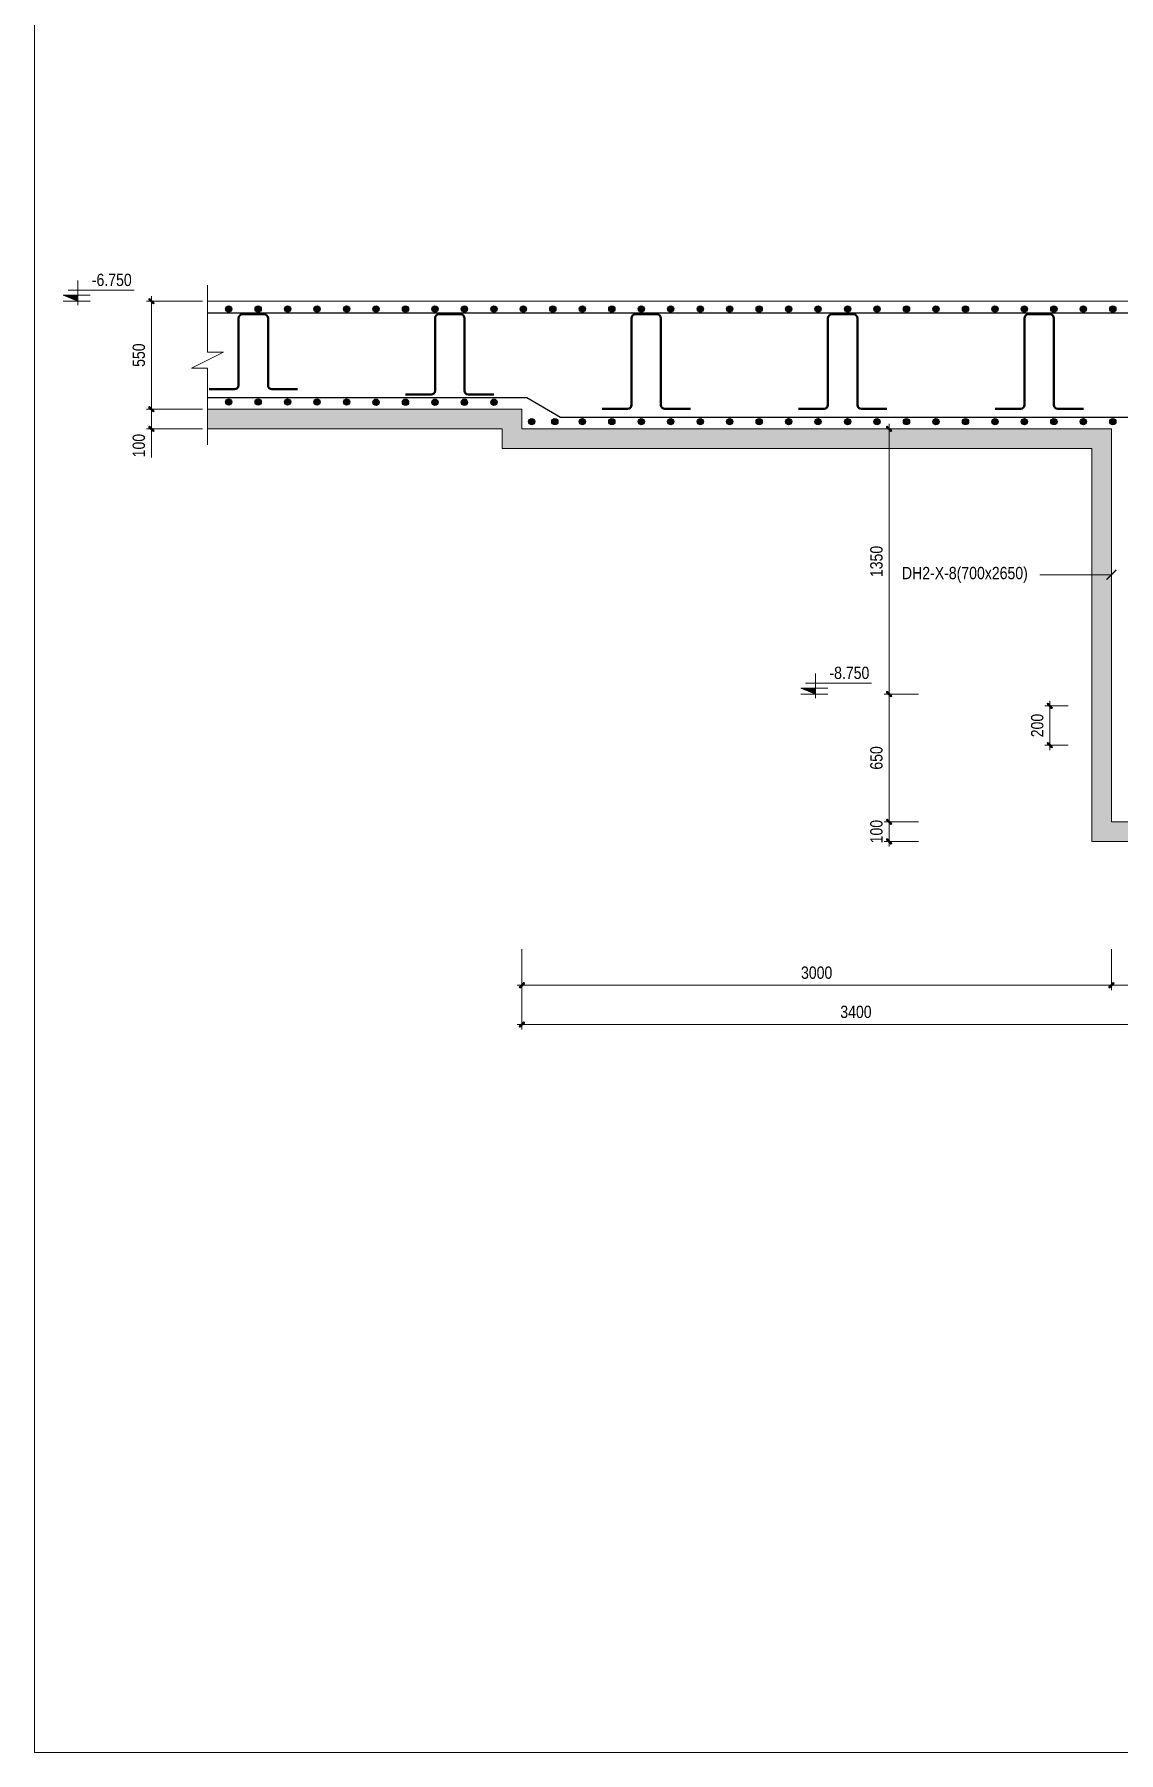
# Model space of a CAD drawing. Header units: millimetres. Extents: x 2356525 to 2927188, y -665534 to -417818.
# Drawn here: x 2575873 to 2581391, y -615468 to -606722 of the extents above; entities that cross this region are included whole.
import ezdxf
from ezdxf.enums import TextEntityAlignment as Align

# ---------------------------------------------------------------- set-up
doc = ezdxf.new("R2010")
doc.units = ezdxf.units.MM
doc.header["$LTSCALE"] = 200
doc.header["$MEASUREMENT"] = 0
doc.layers.get('0').update_dxf_attribs({"lineweight": 9})
doc.layers.get('Defpoints').update_dxf_attribs({"color": 10, "lineweight": 0})
for name, color, linetype, lineweight in [('CTHEP', 50, 'Continuous', 50), ('DBAO', 90, 'Continuous', 13), ('DGIONG', 130, 'Continuous', 13), ('HATCH', 154, 'Continuous', 9), ('KTH', 154, 'Continuous', 9), ('Start Thepsan lop duoi', 6, 'Continuous', 30), ('STICK', 1, 'Continuous', 9), ('TEXT', 7, 'Continuous', 15)]:
    doc.layers.add(name, color=color, linetype=linetype, lineweight=lineweight)
doc.styles.add('TTP-HelCon', font='')
doc.styles.get('TTP-HelCon').set_extended_font_data('VNI-Helve-Condense')
doc.dimstyles.new('TTP-25', dxfattribs={"dimscale": 25, "dimtxt": 2.5, "dimasz": 1, "dimexe": 1, "dimexo": 1, "dimgap": 0.09, "dimtad": 0, "dimdec": 4, "dimrnd": 1, "dimzin": 9, "dimdsep": 46, "dimtxsty": 'TTP-HelCon', "dimblk": 'Stick', "dimcen": 0.09, "dimdle": 1.5, "dimclrd": 256, "dimclre": 256, "dimclrt": 7, "dimadec": 0, "dimazin": 0, "dimtfac": 1, "dimtdec": 4, "dimtmove": 0, "dimatfit": 3, "dimldrblk": 'ARCHTICK', "dimfxl": 1, "dimtvp": 1, "dimtolj": 1, "dimtzin": 0, "dimarcsym": 0})

# ---------------------------------------------------------------- blocks, each defined once
blk = doc.blocks.new('CODE')
at = {"layer": 'DBAO'}
for p, q in [((-62.50000000023283, -20), (-62.50000000023283, 105)), ((-62.50000000023283, 0), (-137.5000000002328, 30)), ((-137.5000000002328, 30), (0, 30)), ((-137.5000000002328, 0), (0, 0)), ((-112.5000000002328, 55), (223.6217423970811, 55))]:
    blk.add_line(p, q, dxfattribs=at)
at = {"layer": 'HATCH', "color": 1}
blk.add_solid([(-62.50000000023283, 0), (-137.5000000002328, 30), (-62.50000000023283, 30)], dxfattribs=at)
blk = doc.blocks.new('Stick')
at = {"layer": 'STICK'}
h = blk.add_hatch(color=256, dxfattribs=at)
edge = h.paths.add_edge_path()
edge.add_line((0.3, 0.5000000000000001), (-0.5000000000000002, -0.2999999999999999))
edge.add_arc((-0.4000000000000002, -0.4), 0.1414213562373096, 135, 315)
edge.add_line((-0.3000000000000002, -0.5000000000000001), (0.5000000000000001, 0.3))
edge.add_arc((0.4000000000000001, 0.4000000000000001), 0.1414213562373095, 314.9999999999999, 494.9999999999999)
blk.add_line((1, 0), (-1, 1.224646799147353e-16), dxfattribs=at)
blk.add_lwpolyline([(0.3, 0.5000000000000001), (-0.5000000000000002, -0.3, 0.9999999999999999), (-0.3000000000000002, -0.5000000000000001), (0.5000000000000001, 0.3, 0.9999999999999999), (0.3000000000000002, 0.5000000000000002, 0.9999999999999999)], format="xyb", dxfattribs=at)
blk = doc.blocks.new('*D572')
at = {"layer": 'Defpoints', "color": 0, "transparency": 16777216}
for p in [(-4605.032853549812, 55.53593366593122), (-4890.748256745283, -494.4954321687109), (-4605.032853549812, -494.495432168711)]:
    blk.add_point(p, dxfattribs=at)
at = {"layer": 'KTH', "lineweight": -2, "transparency": 16777216}
for p, q in [((-4630.032853549812, 55.53593366593123), (-4915.748256745283, 55.53593366593132)), ((-4890.748256745283, 30.5359336659313), (-4890.748256745283, -469.4954321687109)), ((-4630.032853549812, -494.495432168711), (-4915.748256745283, -494.4954321687109))]:
    blk.add_line(p, q, dxfattribs=at)
at = {"layer": 'KTH', "lineweight": -2, "transparency": 16777216, "xscale": 25, "yscale": 25, "zscale": 25}
for p, rotation in [((-4890.748256745283, 55.5359336659313), 90), ((-4890.748256745283, -494.4954321687109), 270)]:
    blk.add_blockref('Stick', p, dxfattribs=dict(at, rotation=rotation))
at = {"layer": 'KTH', "color": 7, "transparency": 16777216, "insert": (-4954.581590078616, -219.4797492513906), "char_height": 62.5, "attachment_point": 5, "rotation": 90, "style": 'TTP-HelCon'}
blk.add_mtext('\\A1;550', dxfattribs=at)
blk = doc.blocks.new('_ArchTick')
at = {"color": 0, "linetype": 'ByBlock', "const_width": 0.15}
blk.add_lwpolyline([(-0.5, -0.5), (0.5, 0.5)], dxfattribs=at)
blk = doc.blocks.new('*D573')
at = {"layer": 'Defpoints', "color": 0, "transparency": 16777216}
for p in [(-960.6866598054767, -594.495798219461), (-1136.509067878127, -1944.495432168711), (-960.6866598054767, -1944.495432168711)]:
    blk.add_point(p, dxfattribs=at)
at = {"layer": 'KTH', "lineweight": -2, "transparency": 16777216}
for p, q in [((-985.6866598054767, -594.495798219461), (-1161.509067878127, -594.495798219461)), ((-1136.509067878127, -619.495798219461), (-1136.509067878127, -1919.495432168711)), ((-985.6866598054767, -1944.495432168711), (-1161.509067878127, -1944.495432168711))]:
    blk.add_line(p, q, dxfattribs=at)
at = {"layer": 'KTH', "lineweight": -2, "transparency": 16777216, "xscale": 25, "yscale": 25, "zscale": 25}
for p, rotation in [((-1136.509067878127, -594.495798219461), 90), ((-1136.509067878127, -1944.495432168711), 270)]:
    blk.add_blockref('Stick', p, dxfattribs=dict(at, rotation=rotation))
at = {"layer": 'KTH', "color": 7, "transparency": 16777216, "insert": (-1200.34240121146, -1269.495615194086), "char_height": 62.5, "attachment_point": 5, "rotation": 90, "style": 'TTP-HelCon'}
blk.add_mtext('\\A1;1350', dxfattribs=at)
blk = doc.blocks.new('*D574')
at = {"layer": 'Defpoints', "color": 0, "transparency": 16777216}
for p in [(-960.6866598054767, -1944.495432168711), (-1136.509067877196, -2594.495432168711), (-960.6866598054767, -2594.495432168711)]:
    blk.add_point(p, dxfattribs=at)
at = {"layer": 'KTH', "lineweight": -2, "transparency": 16777216}
for p, q in [((-985.6866598054767, -1944.495432168711), (-1161.509067877196, -1944.495432168711)), ((-1136.509067877196, -1969.495432168711), (-1136.509067877196, -2569.495432168711)), ((-985.6866598054767, -2594.495432168711), (-1161.509067877196, -2594.495432168711))]:
    blk.add_line(p, q, dxfattribs=at)
at = {"layer": 'KTH', "lineweight": -2, "transparency": 16777216, "xscale": 25, "yscale": 25, "zscale": 25}
for p, rotation in [((-1136.509067877196, -1944.495432168711), 90), ((-1136.509067877196, -2594.495432168711), 270)]:
    blk.add_blockref('Stick', p, dxfattribs=dict(at, rotation=rotation))
at = {"layer": 'KTH', "color": 7, "transparency": 16777216, "insert": (-1200.342401210529, -2269.495432168711), "char_height": 62.5, "attachment_point": 5, "rotation": 90, "style": 'TTP-HelCon'}
blk.add_mtext('\\A1;650', dxfattribs=at)
blk = doc.blocks.new('*D575')
at = {"layer": 'Defpoints', "color": 0, "transparency": 16777216}
for p in [(-960.6866598054767, -2594.495432168711), (-1136.50906787999, -2694.495432168711), (-960.6866598054767, -2694.495432168711)]:
    blk.add_point(p, dxfattribs=at)
at = {"layer": 'KTH', "lineweight": -2, "transparency": 16777216}
for p, q in [((-985.6866598054767, -2594.495432168711), (-1161.50906787999, -2594.495432168711)), ((-1136.50906787999, -2619.495432168711), (-1136.50906787999, -2669.495432168711)), ((-985.6866598054767, -2694.495432168711), (-1161.50906787999, -2694.495432168711))]:
    blk.add_line(p, q, dxfattribs=at)
at = {"layer": 'KTH', "lineweight": -2, "transparency": 16777216, "xscale": 25, "yscale": 25, "zscale": 25}
for p, rotation in [((-1136.50906787999, -2594.495432168711), 90), ((-1136.50906787999, -2694.495432168711), 270)]:
    blk.add_blockref('Stick', p, dxfattribs=dict(at, rotation=rotation))
at = {"layer": 'KTH', "color": 7, "transparency": 16777216, "insert": (-1200.342401213323, -2644.495432168711), "char_height": 62.5, "attachment_point": 5, "rotation": 90, "style": 'TTP-HelCon'}
blk.add_mtext('\\A1;100', dxfattribs=at)
blk = doc.blocks.new('*D576')
at = {"layer": 'Defpoints', "color": 0, "transparency": 16777216}
for p in [(-199.4868041295558, -2004.548892039806), (-318.063277950976, -2204.548890626524), (-199.4868041295558, -2204.548890626524)]:
    blk.add_point(p, dxfattribs=at)
at = {"layer": 'KTH', "lineweight": -2, "transparency": 16777216}
for p, q in [((-224.4868041295558, -2004.548892039806), (-343.063277950976, -2004.548892039806)), ((-318.063277950976, -2029.548892039806), (-318.063277950976, -2179.548890626524)), ((-224.4868041295558, -2204.548890626524), (-343.063277950976, -2204.548890626524))]:
    blk.add_line(p, q, dxfattribs=at)
at = {"layer": 'KTH', "lineweight": -2, "transparency": 16777216, "xscale": 25, "yscale": 25, "zscale": 25}
for p, rotation in [((-318.063277950976, -2004.548892039806), 90), ((-318.063277950976, -2204.548890626524), 270)]:
    blk.add_blockref('Stick', p, dxfattribs=dict(at, rotation=rotation))
at = {"layer": 'KTH', "color": 7, "transparency": 16777216, "insert": (-381.896611284309, -2104.548891333165), "char_height": 62.5, "attachment_point": 5, "rotation": 90, "style": 'TTP-HelCon'}
blk.add_mtext('\\A1;200', dxfattribs=at)
blk = doc.blocks.new('*D578')
at = {"layer": 'Defpoints', "color": 0, "transparency": 16777216}
for p in [(-4.846302706282586, -3217.938208069652), (695.1524288482033, -3217.938208069652), (695.1524288482033, -3426.521532247309)]:
    blk.add_point(p, dxfattribs=at)
at = {"layer": 'KTH', "lineweight": -2, "transparency": 16777216}
for p, q in [((-4.846302706282588, -3242.938208069652), (-4.8463027062826, -3451.521532247309)), ((695.1524288482033, -3242.938208069652), (695.1524288482033, -3451.521532247309)), ((20.1536972937174, -3426.521532247309), (670.1524288482033, -3426.521532247309))]:
    blk.add_line(p, q, dxfattribs=at)
at = {"layer": 'KTH', "lineweight": -2, "transparency": 16777216, "xscale": 25, "yscale": 25, "zscale": 25, "rotation": 180}
blk.add_blockref('Stick', (-4.846302706282598, -3426.521532247309), dxfattribs=at)
at = {"layer": 'KTH', "lineweight": -2, "transparency": 16777216, "xscale": 25, "yscale": 25, "zscale": 25}
blk.add_blockref('Stick', (695.1524288482033, -3426.521532247309), dxfattribs=at)
at = {"layer": 'KTH', "color": 7, "transparency": 16777216, "insert": (345.1530630709603, -3362.688198913975), "char_height": 62.5, "attachment_point": 5, "style": 'TTP-HelCon'}
blk.add_mtext('\\A1;700', dxfattribs=at)
blk = doc.blocks.new('*D583')
at = {"layer": 'Defpoints', "color": 0, "transparency": 16777216}
for p in [(-3004.84630270116, -3217.938208043459), (-4.846302706282586, -3217.938208069652), (-3004.84630270116, -3426.521532221115)]:
    blk.add_point(p, dxfattribs=at)
at = {"layer": 'KTH', "lineweight": -2, "transparency": 16777216}
for p, q in [((-3004.84630270116, -3242.938208043459), (-3004.84630270116, -3451.521532221115)), ((-4.846302706282588, -3242.938208069652), (-4.8463027062826, -3451.521532221115)), ((-29.8463027062826, -3426.521532221115), (-2979.84630270116, -3426.521532221115))]:
    blk.add_line(p, q, dxfattribs=at)
at = {"layer": 'KTH', "lineweight": -2, "transparency": 16777216, "xscale": 25, "yscale": 25, "zscale": 25, "rotation": 180}
blk.add_blockref('Stick', (-3004.84630270116, -3426.521532221115), dxfattribs=at)
at = {"layer": 'KTH', "lineweight": -2, "transparency": 16777216, "xscale": 25, "yscale": 25, "zscale": 25}
blk.add_blockref('Stick', (-4.846302706282598, -3426.521532221115), dxfattribs=at)
at = {"layer": 'KTH', "color": 7, "transparency": 16777216, "insert": (-1504.846302703721, -3362.688198887782), "char_height": 62.5, "attachment_point": 5, "style": 'TTP-HelCon'}
blk.add_mtext('\\A1;3000', dxfattribs=at)
blk = doc.blocks.new('*D594')
at = {"layer": 'Defpoints', "color": 0, "transparency": 16777216}
for p in [(-3004.84630270116, -3217.938208043459), (395.1526076197624, -3217.938208069652), (-3004.84630270116, -3626.021532221115)]:
    blk.add_point(p, dxfattribs=at)
at = {"layer": 'KTH', "lineweight": -2, "transparency": 16777216}
for p, q in [((-3004.84630270116, -3242.938208043459), (-3004.84630270116, -3651.021532221115)), ((395.1526076197624, -3242.938208069652), (395.1526076197624, -3651.021532221115)), ((370.1526076197624, -3626.021532221115), (-2979.84630270116, -3626.021532221115))]:
    blk.add_line(p, q, dxfattribs=at)
at = {"layer": 'KTH', "lineweight": -2, "transparency": 16777216, "xscale": 25, "yscale": 25, "zscale": 25, "rotation": 180}
blk.add_blockref('Stick', (-3004.84630270116, -3626.021532221115), dxfattribs=at)
at = {"layer": 'KTH', "lineweight": -2, "transparency": 16777216, "xscale": 25, "yscale": 25, "zscale": 25}
blk.add_blockref('Stick', (395.1526076197624, -3626.021532221115), dxfattribs=at)
at = {"layer": 'KTH', "color": 7, "transparency": 16777216, "insert": (-1304.846847540699, -3562.188198887782), "char_height": 62.5, "attachment_point": 5, "style": 'TTP-HelCon'}
blk.add_mtext('\\A1;3400', dxfattribs=at)
blk = doc.blocks.new('*D595')
at = {"layer": 'Defpoints', "color": 0, "transparency": 16777216}
for p in [(-4605.032841674518, -494.495432168711), (-4890.748256745283, -594.4956991524667), (-4605.032853549812, -594.4956991524668)]:
    blk.add_point(p, dxfattribs=at)
at = {"layer": 'KTH', "lineweight": -2, "transparency": 16777216}
for p, q in [((-4630.032841674518, -494.495432168711), (-4915.748256745283, -494.4954321687109)), ((-4890.748256745283, -519.4954321687109), (-4890.748256745283, -569.4956991524667)), ((-4630.032853549812, -594.4956991524668), (-4915.748256745283, -594.4956991524667)), ((-4890.748256745283, -594.4956991524667), (-4890.748256745283, -740.1623658191334))]:
    blk.add_line(p, q, dxfattribs=at)
at = {"layer": 'KTH', "lineweight": -2, "transparency": 16777216, "xscale": 25, "yscale": 25, "zscale": 25}
for p, rotation in [((-4890.748256745283, -494.4954321687109), 90), ((-4890.748256745283, -594.4956991524667), 270)]:
    blk.add_blockref('Stick', p, dxfattribs=dict(at, rotation=rotation))
at = {"layer": 'KTH', "color": 7, "transparency": 16777216, "insert": (-4954.581590078616, -679.8290324858009), "char_height": 62.5, "attachment_point": 5, "rotation": 90, "style": 'TTP-HelCon'}
blk.add_mtext('\\A1;100', dxfattribs=at)
blk = doc.blocks.new('SFDDGHFH')
at = {"layer": 'HATCH'}
h = blk.add_hatch(dxfattribs=at)
h.set_pattern_fill('AR-CONC', color=256, scale=25)
h.set_pattern_definition([(49.99999999999999, (-2581359.034669681, 608135.6182187875), (179.3150456501884, -15.68803374564878), [18.75, -206.25]), (355, (-2581359.034669681, 608135.6182187875), (-34.68783340325, 188.048033425003), [15, -165]), (100.45144446, (-2581344.091749431, 608134.3108827875), (144.627211681778, 172.3599977421574), [15.93504799999999, -175.2855279999999]), (46.18420000000002, (-2581359.034669681, 608185.6182187875), (266.8103326678931, -41.37982019826914), [28.12499999999999, -309.3749999999999]), (96.63563549, (-2581336.800483431, 608182.1698920375), (233.6654864185571, 243.5296501936376), [23.9025855, -262.92844]), (351.1841639899999, (-2581359.034669681, 608185.6182187875), (233.6654862636933, 243.5296500674975), [22.5, -247.50000025]), (21, (-2581334.034669681, 608173.1182187875), (149.2267630296154, -100.6547226663347), [18.75, -206.25]), (326.0000000000001, (-2581334.034669681, 608173.1182187875), (60.82883298039543, 181.2875112617133), [15, -165]), (71.45144474, (-2581321.599106181, 608164.7303252874), (210.0555941824928, 80.63278820158845), [15.9350475, -175.285528]), (37.50000000000001, (-2581359.034669681, 608135.6182187875), (3.039963829322667, 83.22346345782788), [0, -163, 0, -167.5, 0, -165.625]), (7.499999999999999, (-2581359.034669681, 608135.6182187875), (65.76738436053715, 98.60292797059006), [0, -95.5, 0, -159.25, 0, -63.125]), (327.5, (-2581414.784669681, 608135.6182187875), (133.4556090431022, -5.638717933594939), [0, -62.5, 0, -195, 0, -258.75]), (317.5, (-2581439.784669681, 608135.6182187875), (145.7965423355966, 25.02624558307943), [0, -81.25, 0, -129.5, 0, -183.75])])
h.paths.add_polyline_path([(11765.42711989908, -594.4910563157173), (11823.29939769162, -594.4884590060683), (11823.29939631606, -494.4884590471629), (11665.41192923859, -494.490235686535), (11665.42711989908, -1844.463082815986), (10965.42711989908, -1844.463082815986), (10965.42711989908, -1944.463082815986), (11765.42711989908, -1944.463082815986)])
h.paths.add_polyline_path([(8895.43285776442, -694.496654359391), (10863.691190382, -694.4913015478523), (10863.69091971684, -1944.464381476631), (10965.42712058639, -1944.461784155341), (10966.29535497772, -594.4896176230395), (10764.55888481997, -594.4924856097205), (10763.69091971824, -594.4915735049872), (8795.427119900472, -594.4969263313105), (8795.427119894419, -2594.550750015303), (-4.846302706282586, -2594.550750015303), (-4.846302699763328, -594.4957932193065), (-832.953382272739, -594.4957986902446), (-3004.846302701626, -594.495717628859), (-3004.846302700695, -494.4954336872324), (-4605.032853549812, -494.4954431317747), (-4605.032882619649, -594.4954431317747), (-3104.84630270116, -594.4954350445187), (-3104.846302702092, -694.4957149985712), (-104.8524655895308, -694.4958179034293), (-104.9757267418317, -2694.550750015303), (8895.547589818947, -2694.05726374127)])
at = {"layer": 'Start Thepsan lop duoi'}
h = blk.add_hatch(color=256, dxfattribs=at)
h.dxf.hatch_style = 1
h.paths.add_polyline_path([(-4481.538832585793, 15.71282502030954, 1), (-4513.373632586095, 15.71282502030954, 1)])
h = blk.add_hatch(color=256, dxfattribs=at)
h.dxf.hatch_style = 1
h.paths.add_polyline_path([(-4331.538832585793, 15.71282502030954, 1), (-4363.373632586095, 15.71282502030954, 1)])
h = blk.add_hatch(color=256, dxfattribs=at)
h.dxf.hatch_style = 1
h.paths.add_polyline_path([(-4181.538832585793, 15.71282502030954, 1), (-4213.373632586095, 15.71282502030954, 1)])
h = blk.add_hatch(color=256, dxfattribs=at)
h.dxf.hatch_style = 1
h.paths.add_polyline_path([(-4031.538832585793, 15.71282502030954, 1), (-4063.373632586095, 15.71282502030954, 1)])
h = blk.add_hatch(color=256, dxfattribs=at)
h.dxf.hatch_style = 1
h.paths.add_polyline_path([(-3881.538832585793, 15.71282502030954, 1), (-3913.373632586095, 15.71282502030954, 1)])
h = blk.add_hatch(color=256, dxfattribs=at)
h.dxf.hatch_style = 1
h.paths.add_polyline_path([(-3731.538832585793, 15.71282502030954, 1), (-3763.373632586095, 15.71282502030954, 1)])
h = blk.add_hatch(color=256, dxfattribs=at)
h.dxf.hatch_style = 1
h.paths.add_polyline_path([(-3581.538832585793, 15.71282502030954, 1), (-3613.373632586095, 15.71282502030954, 1)])
h = blk.add_hatch(color=256, dxfattribs=at)
h.dxf.hatch_style = 1
h.paths.add_polyline_path([(-3431.538832585793, 15.71282502030954, 1), (-3463.373632586095, 15.71282502030954, 1)])
h = blk.add_hatch(color=256, dxfattribs=at)
h.dxf.hatch_style = 1
h.paths.add_polyline_path([(-3281.538832585793, 15.71282502030954, 1), (-3313.373632586095, 15.71282502030954, 1)])
h = blk.add_hatch(color=256, dxfattribs=at)
h.dxf.hatch_style = 1
h.paths.add_polyline_path([(-3131.538832585793, 15.71282502030954, 1), (-3163.373632586095, 15.71282502030954, 1)])
h = blk.add_hatch(color=256, dxfattribs=at)
h.dxf.hatch_style = 1
h.paths.add_polyline_path([(-2981.538832585793, 15.71282502030954, 1), (-3013.373632586095, 15.71282502030954, 1)])
h = blk.add_hatch(color=256, dxfattribs=at)
h.dxf.hatch_style = 1
h.paths.add_polyline_path([(-2831.538832585793, 15.71282502030954, 1), (-2863.373632586095, 15.71282502030954, 1)])
h = blk.add_hatch(color=256, dxfattribs=at)
h.dxf.hatch_style = 1
h.paths.add_polyline_path([(-2681.538832585793, 15.71282502030954, 1), (-2713.373632586095, 15.71282502030954, 1)])
h = blk.add_hatch(color=256, dxfattribs=at)
h.dxf.hatch_style = 1
h.paths.add_polyline_path([(-2531.538832585793, 15.71282502030954, 1), (-2563.373632586095, 15.71282502030954, 1)])
h = blk.add_hatch(color=256, dxfattribs=at)
h.dxf.hatch_style = 1
h.paths.add_polyline_path([(-2381.538832585793, 15.71282502030954, 1), (-2413.373632586095, 15.71282502030954, 1)])
h = blk.add_hatch(color=256, dxfattribs=at)
h.dxf.hatch_style = 1
h.paths.add_polyline_path([(-2231.538832585793, 15.71282502030954, 1), (-2263.373632586095, 15.71282502030954, 1)])
h = blk.add_hatch(color=256, dxfattribs=at)
h.dxf.hatch_style = 1
h.paths.add_polyline_path([(-2081.538832585793, 15.71282502030954, 1), (-2113.373632586095, 15.71282502030954, 1)])
h = blk.add_hatch(color=256, dxfattribs=at)
h.dxf.hatch_style = 1
h.paths.add_polyline_path([(-1931.538832585793, 15.71282502030954, 1), (-1963.373632586095, 15.71282502030954, 1)])
h = blk.add_hatch(color=256, dxfattribs=at)
h.dxf.hatch_style = 1
h.paths.add_polyline_path([(-1781.538832585793, 15.71282502030954, 1), (-1813.373632586095, 15.71282502030954, 1)])
h = blk.add_hatch(color=256, dxfattribs=at)
h.dxf.hatch_style = 1
h.paths.add_polyline_path([(-1631.538832585793, 15.71282502030954, 1), (-1663.373632586095, 15.71282502030954, 1)])
h = blk.add_hatch(color=256, dxfattribs=at)
h.dxf.hatch_style = 1
h.paths.add_polyline_path([(-1481.538832585793, 15.71282502030954, 1), (-1513.373632586095, 15.71282502030954, 1)])
h = blk.add_hatch(color=256, dxfattribs=at)
h.dxf.hatch_style = 1
h.paths.add_polyline_path([(-1331.538832585793, 15.71282502030954, 1), (-1363.373632586095, 15.71282502030954, 1)])
h = blk.add_hatch(color=256, dxfattribs=at)
h.dxf.hatch_style = 1
h.paths.add_polyline_path([(-1181.538832585793, 15.71282502030954, 1), (-1213.373632586095, 15.71282502030954, 1)])
h = blk.add_hatch(color=256, dxfattribs=at)
h.dxf.hatch_style = 1
h.paths.add_polyline_path([(-1031.538832585793, 15.71282502030954, 1), (-1063.373632586095, 15.71282502030954, 1)])
h = blk.add_hatch(color=256, dxfattribs=at)
h.dxf.hatch_style = 1
h.paths.add_polyline_path([(-881.538832585793, 15.71282502030954, 1), (-913.3736325860955, 15.71282502030954, 1)])
h = blk.add_hatch(color=256, dxfattribs=at)
h.dxf.hatch_style = 1
h.paths.add_polyline_path([(-731.538832585793, 15.71282502030954, 1), (-763.3736325860955, 15.71282502030954, 1)])
h = blk.add_hatch(color=256, dxfattribs=at)
h.dxf.hatch_style = 1
h.paths.add_polyline_path([(-581.538832585793, 15.71282502030954, 1), (-613.3736325860955, 15.71282502030954, 1)])
h = blk.add_hatch(color=256, dxfattribs=at)
h.dxf.hatch_style = 1
h.paths.add_polyline_path([(-431.538832585793, 15.71282502030954, 1), (-463.3736325860955, 15.71282502030954, 1)])
h = blk.add_hatch(color=256, dxfattribs=at)
h.dxf.hatch_style = 1
h.paths.add_polyline_path([(-281.538832585793, 15.71282502030954, 1), (-313.3736325860955, 15.71282502030954, 1)])
h = blk.add_hatch(color=256, dxfattribs=at)
h.dxf.hatch_style = 1
h.paths.add_polyline_path([(-131.538832585793, 15.71282502030954, 1), (-163.3736325860955, 15.71282502030954, 1)])
h = blk.add_hatch(color=256, dxfattribs=at)
h.dxf.hatch_style = 1
h.paths.add_polyline_path([(18.46116741420701, 15.71282502030954, 1), (-13.37363258609548, 15.71282502030954, 1)])
h = blk.add_hatch(color=256, dxfattribs=at)
h.dxf.hatch_style = 1
h.paths.add_polyline_path([(-4481.538832310122, -457.6627402352169, 1), (-4513.373632311355, -457.6627402352169, 1)])
h = blk.add_hatch(color=256, dxfattribs=at)
h.dxf.hatch_style = 1
h.paths.add_polyline_path([(-4331.538832310122, -457.6627402352169, 1), (-4363.373632311355, -457.6627402352169, 1)])
h = blk.add_hatch(color=256, dxfattribs=at)
h.dxf.hatch_style = 1
h.paths.add_polyline_path([(-4181.538832310122, -457.6627402352169, 1), (-4213.373632311355, -457.6627402352169, 1)])
h = blk.add_hatch(color=256, dxfattribs=at)
h.dxf.hatch_style = 1
h.paths.add_polyline_path([(-4031.538832310122, -457.6627402352169, 1), (-4063.373632311355, -457.6627402352169, 1)])
h = blk.add_hatch(color=256, dxfattribs=at)
h.dxf.hatch_style = 1
h.paths.add_polyline_path([(-3881.538832310122, -457.6627402352169, 1), (-3913.373632311355, -457.6627402352169, 1)])
h = blk.add_hatch(color=256, dxfattribs=at)
h.dxf.hatch_style = 1
h.paths.add_polyline_path([(-3731.538832310122, -458.9501777082914, 1), (-3763.373632311355, -458.9501777082914, 1)])
h = blk.add_hatch(color=256, dxfattribs=at)
h.dxf.hatch_style = 1
h.paths.add_polyline_path([(-3581.538832310122, -458.9501777082914, 1), (-3613.373632311355, -458.9501777082914, 1)])
h = blk.add_hatch(color=256, dxfattribs=at)
h.dxf.hatch_style = 1
h.paths.add_polyline_path([(-3431.538832310122, -458.9501777082914, 1), (-3463.373632311355, -458.9501777082914, 1)])
h = blk.add_hatch(color=256, dxfattribs=at)
h.dxf.hatch_style = 1
h.paths.add_polyline_path([(-3281.538832310122, -458.9501777082914, 1), (-3313.373632311355, -458.9501777082914, 1)])
h = blk.add_hatch(color=256, dxfattribs=at)
h.dxf.hatch_style = 1
h.paths.add_polyline_path([(-3131.538832310122, -458.9501777082914, 1), (-3163.373632311355, -458.9501777082914, 1)])
h = blk.add_hatch(color=256, dxfattribs=at)
h.dxf.hatch_style = 1
h.paths.add_polyline_path([(-2939.275894923136, -557.6627402352169, 1), (-2971.110694924369, -557.6627402352169, 1)])
h = blk.add_hatch(color=256, dxfattribs=at)
h.dxf.hatch_style = 1
h.paths.add_polyline_path([(-2821.663668732625, -557.6627402352169, 1), (-2853.498468733858, -557.6627402352169, 1)])
h = blk.add_hatch(color=256, dxfattribs=at)
h.dxf.hatch_style = 1
h.paths.add_polyline_path([(-2681.538832310122, -557.6627402352169, 1), (-2713.373632311355, -557.6627402352169, 1)])
h = blk.add_hatch(color=256, dxfattribs=at)
h.dxf.hatch_style = 1
h.paths.add_polyline_path([(-2531.538832310122, -557.6627402352169, 1), (-2563.373632311355, -557.6627402352169, 1)])
h = blk.add_hatch(color=256, dxfattribs=at)
h.dxf.hatch_style = 1
h.paths.add_polyline_path([(-2381.538832310122, -557.6627402352169, 1), (-2413.373632311355, -557.6627402352169, 1)])
h = blk.add_hatch(color=256, dxfattribs=at)
h.dxf.hatch_style = 1
h.paths.add_polyline_path([(-2231.538832310122, -557.6627402352169, 1), (-2263.373632311355, -557.6627402352169, 1)])
h = blk.add_hatch(color=256, dxfattribs=at)
h.dxf.hatch_style = 1
h.paths.add_polyline_path([(-2081.538832310122, -557.6627402352169, 1), (-2113.373632311355, -557.6627402352169, 1)])
h = blk.add_hatch(color=256, dxfattribs=at)
h.dxf.hatch_style = 1
h.paths.add_polyline_path([(-2081.537742193323, -557.6627639845246, 1), (-2113.372542194556, -557.6627639845246, 1)])
h = blk.add_hatch(color=256, dxfattribs=at)
h.dxf.hatch_style = 1
h.paths.add_polyline_path([(-1931.538832310122, -557.6627402352169, 1), (-1963.373632311355, -557.6627402352169, 1)])
h = blk.add_hatch(color=256, dxfattribs=at)
h.dxf.hatch_style = 1
h.paths.add_polyline_path([(-1931.537742193323, -557.6627639845246, 1), (-1963.372542194556, -557.6627639845246, 1)])
h = blk.add_hatch(color=256, dxfattribs=at)
h.dxf.hatch_style = 1
h.paths.add_polyline_path([(-1781.538832310122, -557.6627402352169, 1), (-1813.373632311355, -557.6627402352169, 1)])
h = blk.add_hatch(color=256, dxfattribs=at)
h.dxf.hatch_style = 1
h.paths.add_polyline_path([(-1631.538832310122, -557.6627402352169, 1), (-1663.373632311355, -557.6627402352169, 1)])
h = blk.add_hatch(color=256, dxfattribs=at)
h.dxf.hatch_style = 1
h.paths.add_polyline_path([(-1481.538832310122, -557.6627402352169, 1), (-1513.373632311355, -557.6627402352169, 1)])
h = blk.add_hatch(color=256, dxfattribs=at)
h.dxf.hatch_style = 1
h.paths.add_polyline_path([(-1331.538832310122, -557.6627402352169, 1), (-1363.373632311355, -557.6627402352169, 1)])
h = blk.add_hatch(color=256, dxfattribs=at)
h.dxf.hatch_style = 1
h.paths.add_polyline_path([(-1181.538832310122, -557.6627402352169, 1), (-1213.373632311355, -557.6627402352169, 1)])
h = blk.add_hatch(color=256, dxfattribs=at)
h.dxf.hatch_style = 1
h.paths.add_polyline_path([(-1031.538832310122, -557.6627402352169, 1), (-1063.373632311355, -557.6627402352169, 1)])
h = blk.add_hatch(color=256, dxfattribs=at)
h.dxf.hatch_style = 1
h.paths.add_polyline_path([(-881.5388323101215, -557.6627402352169, 1), (-913.3736323113553, -557.6627402352169, 1)])
h = blk.add_hatch(color=256, dxfattribs=at)
h.dxf.hatch_style = 1
h.paths.add_polyline_path([(-731.5388323101215, -557.6627402352169, 1), (-763.3736323113553, -557.6627402352169, 1)])
h = blk.add_hatch(color=256, dxfattribs=at)
h.dxf.hatch_style = 1
h.paths.add_polyline_path([(-581.5388323101215, -557.6627402352169, 1), (-613.3736323113553, -557.6627402352169, 1)])
h = blk.add_hatch(color=256, dxfattribs=at)
h.dxf.hatch_style = 1
h.paths.add_polyline_path([(-431.5388323101215, -557.6627402352169, 1), (-463.3736323113553, -557.6627402352169, 1)])
h = blk.add_hatch(color=256, dxfattribs=at)
h.dxf.hatch_style = 1
h.paths.add_polyline_path([(-281.5388323101215, -557.6627402352169, 1), (-313.3736323113553, -557.6627402352169, 1)])
h = blk.add_hatch(color=256, dxfattribs=at)
h.dxf.hatch_style = 1
h.paths.add_polyline_path([(-131.5388323101215, -557.6627402352169, 1), (-163.3736323113553, -557.6627402352169, 1)])
h = blk.add_hatch(color=256, dxfattribs=at)
h.dxf.hatch_style = 1
h.paths.add_polyline_path([(18.46116768987849, -557.6627402352169, 1), (-13.37363231135532, -557.6627402352169, 1)])
at = {"layer": 'CTHEP'}
for points in [[(-4597.081528522074, -393.0528991408646), (-4467.250855893828, -393.0528991408646, 0.4142135623730701), (-4447.250855893828, -373.0528991408646), (-4447.250855893828, -31.34454953344539, -0.4142135623730951), (-4427.250855893828, -11.34454953344539), (-4317.250855893828, -11.34454953344539, -0.4142135623730951), (-4297.250855893828, -31.34454953344539), (-4297.250855893828, -373.0528991408646, 0.4142135623730702), (-4277.250855893828, -393.0528991408646), (-4147.428976548836, -393.0528991408646)], [(-3597.081528522074, -420.3215215803357), (-3467.250855893828, -420.3215215803357, 0.4142135623730701), (-3447.250855893828, -400.3215215803357), (-3447.250855893828, -31.34454953344539, -0.4142135623730951), (-3427.250855893828, -11.34454953344539), (-3317.250855893828, -11.34454953344539, -0.4142135623730951), (-3297.250855893828, -31.34454953344539), (-3297.250855893828, -400.3215215803357, 0.4142135623730702), (-3277.250855893828, -420.3215215803357), (-3147.428976548836, -420.3215215803357)], [(-2597.081528522074, -493.0528991408646), (-2467.250855893828, -493.0528991408646, 0.4142135623730701), (-2447.250855893828, -473.0528991408646), (-2447.250855893828, -31.34454953344539, -0.4142135623730951), (-2427.250855893828, -11.34454953344539), (-2317.250855893828, -11.34454953344539, -0.4142135623730951), (-2297.250855893828, -31.34454953344539), (-2297.250855893828, -473.0528991408646, 0.4142135623730702), (-2277.250855893828, -493.0528991408646), (-2147.428976548836, -493.0528991408646)], [(-1597.081528522074, -493.0528991408646), (-1467.250855893828, -493.0528991408646, 0.4142135623730701), (-1447.250855893828, -473.0528991408646), (-1447.250855893828, -31.34454953344539, -0.4142135623730951), (-1427.250855893828, -11.34454953344539), (-1317.250855893828, -11.34454953344539, -0.4142135623730951), (-1297.250855893828, -31.34454953344539), (-1297.250855893828, -473.0528991408646, 0.4142135623730702), (-1277.250855893828, -493.0528991408646), (-1147.428976548836, -493.0528991408646)], [(-597.0815285220742, -493.0528991408646), (-467.250855893828, -493.0528991408646, 0.4142135623730701), (-447.250855893828, -473.0528991408646), (-447.250855893828, -31.34454953344539, -0.4142135623730951), (-427.250855893828, -11.34454953344539), (-317.250855893828, -11.34454953344539, -0.4142135623730951), (-297.250855893828, -31.34454953344539), (-297.250855893828, -473.0528991408646, 0.4142135623730702), (-277.250855893828, -493.0528991408646), (-147.4289765488356, -493.0528991408646)]]:
    blk.add_lwpolyline(points, format="xyb", dxfattribs=at)
at = {"layer": 'DBAO'}
for p, q in [((-4605.032693656627, 55.53601535595953), (-263.8825674331747, 55.53565532108769)), ((-263.8825674331747, 55.53565532108769), (395.1527779581957, 55.53529615700245)), ((-3004.846302700229, -494.4954574365402), (-4605.032853549812, -494.4954431317747)), ((-3004.84630270116, -594.4957413781667), (-3004.846302700229, -494.4954574365402)), ((-3104.84630270116, -594.4954587854445), (-4605.032852200791, -594.4954431317747)), ((-3104.846302702092, -694.495738739497), (-3104.84630270116, -594.4954587854445)), ((-3004.84630270116, -594.4957413781667), (-832.953382272739, -594.4957986902446)), ((-832.953382272739, -594.4957986902446), (-4.846302699763328, -594.4957932193065)), ((-4.846302706282586, -2594.550750015303), (-4.846302699763328, -594.4957932193065)), ((-3104.846302702092, -694.495738739497), (-104.8524655895308, -694.4958179034293)), ((-104.8524655895308, -694.4958179034293), (-104.9757267418317, -2694.550750015303)), ((-4.846302706282586, -2594.550750015303), (8795.427119894419, -2594.550750015303)), ((-104.9757267418317, -2694.550750015303), (8895.547589818481, -2694.05726374127))]:
    blk.add_line(p, q, dxfattribs=at)
at = {"layer": 'KTH'}
blk.add_lwpolyline([(-4605.032670035958, 136.7899796692654), (-4605.032769241836, -204.4766704472713), (-4523.77880492853, -204.4766940679401), (-4686.286757175811, -285.7306111403741), (-4605.032792862039, -285.7306347610429), (-4605.032906240318, -675.7496634656563)], dxfattribs=at)
at = {"layer": 'Start Thepsan lop duoi'}
for points in [[(626.1584416111, -204.9245342495851), (626.1584416111, -29.92453433200717, 0.4142135625988557), (601.1584415915422, -4.92453433200717), (-4605.032702078577, -4.924535701051354)], [(-4605.03283610614, -434.4897621674463), (-2979.99911073735, -434.4897857418982), (-2809.136291591451, -534.4897852173308), (634.1996014714241, -534.4897609036416, 0.4142135621848781), (659.199601455126, -509.4897609036416), (659.199601455126, -104.9245343660004)]]:
    blk.add_lwpolyline(points, format="xyb", dxfattribs=at)
for centre in [(-4497.45623258641, 15.71282501984388), (-4347.45623258641, 15.71282501984388), (-4197.45623258641, 15.71282501984388), (-4047.45623258641, 15.71282501984388), (-3897.45623258641, 15.71282501984388), (-3747.45623258641, 15.71282501984388), (-3597.45623258641, 15.71282501984388), (-3447.45623258641, 15.71282501984388), (-3297.45623258641, 15.71282501984388), (-3147.45623258641, 15.71282501984388), (-2997.45623258641, 15.71282501984388), (-2847.45623258641, 15.71282501984388), (-2697.45623258641, 15.71282501984388), (-2547.45623258641, 15.71282501984388), (-2397.45623258641, 15.71282501984388), (-2247.45623258641, 15.71282501984388), (-2097.45623258641, 15.71282501984388), (-1947.45623258641, 15.71282501984388), (-1797.45623258641, 15.71282501984388), (-1647.45623258641, 15.71282501984388), (-1497.45623258641, 15.71282501984388), (-1347.45623258641, 15.71282501984388), (-1197.45623258641, 15.71282501984388), (-1047.45623258641, 15.71282501984388), (-897.4562325864099, 15.71282501984388), (-747.4562325864099, 15.71282501984388), (-597.4562325864099, 15.71282501984388), (-447.4562325864099, 15.71282501984388), (-297.4562325864099, 15.71282501984388), (-147.4562325864099, 15.71282501984388), (2.543767413590103, 15.71282501984388), (-4497.456232310738, -457.6627402356826), (-4347.456232310738, -457.6627402356826), (-4197.456232310738, -457.6627402356826), (-4047.456232310738, -457.6627402356826), (-3897.456232310738, -457.6627402356826), (-3747.456232310738, -458.9501777087571), (-3597.456232310738, -458.9501777087571), (-3447.456232310738, -458.9501777087571), (-3297.456232310738, -458.9501777087571), (-3147.456232310738, -458.9501777087571), (-2955.193294923753, -557.6627402356826), (-2837.581068733241, -557.6627402356826), (-2697.456232310738, -557.6627402356826), (-2547.456232310738, -557.6627402356826), (-2397.456232310738, -557.6627402356826), (-2247.456232310738, -557.6627402356826), (-2097.456232310738, -557.6627402356826), (-2097.45514219394, -557.6627639849903), (-1947.456232310738, -557.6627402356826), (-1947.45514219394, -557.6627639849903), (-1797.456232310738, -557.6627402356826), (-1647.456232310738, -557.6627402356826), (-1497.456232310738, -557.6627402356826), (-1347.456232310738, -557.6627402356826), (-1197.456232310738, -557.6627402356826), (-1047.456232310738, -557.6627402356826), (-897.4562323107384, -557.6627402356826), (-747.4562323107384, -557.6627402356826), (-597.4562323107384, -557.6627402356826), (-447.4562323107384, -557.6627402356826), (-297.4562323107384, -557.6627402356826), (-147.4562323107384, -557.6627402356826), (2.543767689261585, -557.6627402356826)]:
    blk.add_circle(centre, 15.91740000005811, dxfattribs=at)
at = {"layer": 'KTH', "linetype": 'Continuous'}
for p in [(-5202.74308468448, 55.5317792352289), (-1448.505245226435, -1944.548890626524)]:
    blk.add_blockref('CODE', p, dxfattribs=at)
at = {"layer": 'TEXT', "style": 'TTP-HelCon'}
for s, p in [('-6.750', (-4990.971736916807, 132.5267722383142)), ('-8.750', (-1236.733897458762, -1867.553897623438))]:
    blk.add_text(s, height=62.5, dxfattribs=at).set_placement(p, align=Align.RIGHT)
blk.add_text('DH2-X-8(700x2650)', height=62.5, dxfattribs=at).set_placement((-750.3625219785608, -1359.697703500744), align=Align.CENTER)
at = {"layer": 'KTH'}
for base, p1, p2, picture, middle in [((-4890.748256745283, -494.4954321687109), (-4605.032853549812, 55.53593366593122), (-4605.032853549812, -494.495432168711), '*D572', (-4954.581590078616, -219.4797492513906)), ((-4890.748256745283, -594.4956991524667), (-4605.032841674518, -494.495432168711), (-4605.032853549812, -594.4956991524668), '*D595', (-4954.581590078616, -679.8290324858009)), ((-1136.509067878127, -1944.495432168711), (-960.6866598054767, -594.495798219461), (-960.6866598054767, -1944.495432168711), '*D573', (-1200.34240121146, -1269.495615194086)), ((-1136.509067877196, -2594.495432168711), (-960.6866598054767, -1944.495432168711), (-960.6866598054767, -2594.495432168711), '*D574', (-1200.342401210529, -2269.495432168711)), ((-318.063277950976, -2204.548890626524), (-199.4868041295558, -2004.548892039806), (-199.4868041295558, -2204.548890626524), '*D576', (-381.896611284309, -2104.548891333165))]:
    dim = blk.add_linear_dim(base=base, p1=p1, p2=p2, angle=90, dimstyle='TTP-25', dxfattribs=at)
    dim.commit()
    dim.dimension.update_dxf_attribs({"geometry": picture, "text_midpoint": middle})
dim = blk.add_linear_dim(base=(-1136.50906787999, -2694.495432168711), p1=(-960.6866598054767, -2594.495432168711), p2=(-960.6866598054767, -2694.495432168711), angle=90, dimstyle='TTP-25', dxfattribs=at)
dim.commit()
dim.dimension.update_dxf_attribs({"geometry": '*D575', "text_midpoint": (-1136.50906787999, -2644.495432168711), "dimtype": 128})
for base, p1, p2, picture, middle in [((-3004.84630270116, -3426.521532221115), (-4.846302706282586, -3217.938208069652), (-3004.84630270116, -3217.938208043459), '*D583', (-1504.846302703721, -3362.688198887782)), ((-3004.84630270116, -3626.021532221115), (395.1526076197624, -3217.938208069652), (-3004.84630270116, -3217.938208043459), '*D594', (-1304.846847540699, -3562.188198887782)), ((695.1524288482033, -3426.521532247309), (-4.846302706282586, -3217.938208069652), (695.1524288482033, -3217.938208069652), '*D578', (345.1530630709603, -3362.688198913975))]:
    dim = blk.add_linear_dim(base=base, p1=p1, p2=p2, dimstyle='TTP-25', dxfattribs=at)
    dim.commit()
    dim.dimension.update_dxf_attribs({"geometry": picture, "text_midpoint": middle})
at = {"layer": 'DGIONG', "color": 6}
blk.add_leader([(-4.846302702557296, -1337.123255854007), (-368.9864654405974, -1337.123255854007)], dimstyle='TTP-25', override={"dimasz": 2}, dxfattribs=at)

msp = doc.modelspace()

# ---------------------------------------------------------------- linework, layer by layer
at = {"layer": 'DBAO'}
msp.add_lwpolyline([(2575872.576181179, -600068.3222394683), (2597675.319707701, -600068.3222394683), (2597675.319707701, -615467.644064384), (2575872.576181179, -615467.644064384)], close=True, dxfattribs=at)

# ---------------------------------------------------------------- block references
msp.add_blockref('SFDDGHFH', (2581359.034669681, -608135.6182187875), dxfattribs=at)

doc.saveas('drawing.dxf')
